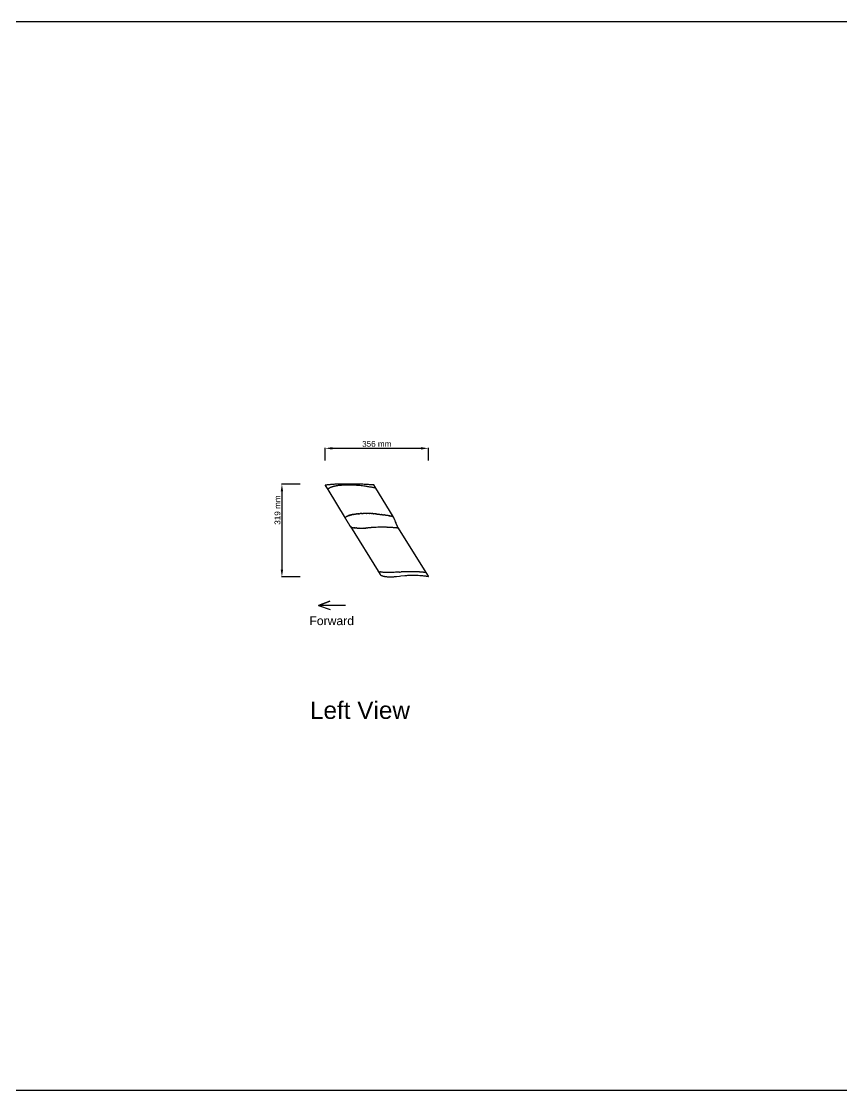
# Model space of a CAD drawing. Header units: millimetres. Extents: x 6152 to 28526, y 1087 to 12861.
# Drawn here: x 11805 to 14631, y 8855 to 12539 of the extents above; entities that cross this region are included whole.
import ezdxf

# ---------------------------------------------------------------- set-up
doc = ezdxf.new("R2010")
doc.units = ezdxf.units.MM
doc.header["$LTSCALE"] = 0.05
doc.layers.add('Cotation', color=8, linetype='Continuous', lineweight=9)
doc.layers.add('Text', color=8, linetype='Continuous')
doc.styles.get("Standard").update_dxf_attribs({"font": 'arial.ttf'})
doc.dimstyles.new('ISO-25', dxfattribs={"dimtxt": 2.5, "dimasz": 2.5, "dimexe": 1.25, "dimexo": 0.625, "dimtad": 1, "dimtxsty": 'Standard', "dimcen": 2.5, "dimadec": 0, "dimazin": 0, "dimtfac": 1, "dimtmove": 0, "dimatfit": 3, "dimfxl": 1, "dimarcsym": 0})

# ---------------------------------------------------------------- blocks, each defined once
blk = doc.blocks.new('*D9')
at = {"layer": 'Cotation', "color": 0, "lineweight": -2, "transparency": 16777216}
for p, q in [((12766, 10944.8), (12701.5, 10944.8)), ((12702.8, 10919.8), (12702.8, 10650.3)), ((12766, 10625.3), (12701.5, 10625.3))]:
    blk.add_line(p, q, dxfattribs=at)
at = {"layer": 'Cotation', "color": 0, "transparency": 16777216}
for points in [[(12698.6, 10919.8), (12706.9, 10919.8), (12702.8, 10944.8)], [(12698.6, 10650.3), (12706.9, 10650.3), (12702.8, 10625.3)]]:
    blk.add_solid(points, dxfattribs=at)
at = {"layer": 'Defpoints', "color": 0, "transparency": 16777216}
for p in [(12766.6, 10944.8), (12702.8, 10625.3), (12766.6, 10625.3)]:
    blk.add_point(p, dxfattribs=at)
at = {"layer": 'Cotation', "color": 0, "transparency": 16777216, "insert": (12687.5, 10855.2), "char_height": 20, "attachment_point": 5, "rotation": 90}
blk.add_mtext('319 mm', dxfattribs=at)
blk = doc.blocks.new('*D11')
at = {"layer": 'Cotation', "color": 0, "lineweight": -2, "transparency": 16777216}
for p, q in [((12851.8, 11025.9), (12851.8, 11069.3)), ((12876.8, 11068), (13182.5, 11068)), ((13207.5, 11025.9), (13207.5, 11069.3))]:
    blk.add_line(p, q, dxfattribs=at)
at = {"layer": 'Cotation', "color": 0, "transparency": 16777216}
for points in [[(12876.8, 11072.2), (12876.8, 11063.8), (12851.8, 11068)], [(13182.5, 11072.2), (13182.5, 11063.8), (13207.5, 11068)]]:
    blk.add_solid(points, dxfattribs=at)
at = {"layer": 'Defpoints', "color": 0, "transparency": 16777216}
for p in [(13207.5, 11068), (12851.8, 11025.3), (13207.5, 11025.3)]:
    blk.add_point(p, dxfattribs=at)
at = {"layer": 'Cotation', "color": 0, "transparency": 16777216, "insert": (13029.7, 11083.2), "char_height": 20, "attachment_point": 5}
blk.add_mtext('356 mm', dxfattribs=at)

msp = doc.modelspace()

# ---------------------------------------------------------------- linework, layer by layer
for p, q in [((12851.9, 10940.2), (12860.8, 10925.7)), ((13026.5, 10930.6), (13019.7, 10941.7)), ((12860.8, 10925.7), (12920.5, 10827.8)), ((13086.2, 10832.7), (13026.6, 10930.6)), ((12921.2, 10829.7), (12921.2, 10829.8)), ((12921.3, 10829.8), (12921.2, 10829.8)), ((12921.3, 10829.8), (12921.3, 10829.9)), ((12921.3, 10829.9), (12921.3, 10829.9)), ((12921.6, 10830.1), (12921.5, 10830)), ((12921.6, 10830.1), (12921.7, 10830.2)), ((12922, 10830.4), (12922.1, 10830.5)), ((12922.1, 10830.6), (12922.3, 10830.7)), ((12922.1, 10830.6), (12922.1, 10830.5)), ((12922.4, 10830.8), (12922.3, 10830.7)), ((12922.4, 10830.8), (12922.5, 10830.8)), ((12922.6, 10830.9), (12922.5, 10830.8)), ((12922.6, 10830.9), (12922.7, 10831)), ((12922.7, 10831), (12922.8, 10831.1)), ((12922.8, 10831.1), (12922.8, 10831.1)), ((12923.1, 10831.3), (12923.2, 10831.4)), ((12923.1, 10831.3), (12923.1, 10831.3)), ((12923.3, 10831.4), (12923.2, 10831.4)), ((12923.3, 10831.4), (12923.4, 10831.5)), ((12923.4, 10831.5), (12923.5, 10831.6)), ((12923.6, 10831.6), (12923.5, 10831.6)), ((12923.6, 10831.6), (12923.7, 10831.7)), ((12925.2, 10832.6), (12925.2, 10832.7)), ((12925.3, 10832.7), (12925.2, 10832.7)), ((12926.7, 10833.5), (12926.9, 10833.6)), ((12926.7, 10833.5), (12926.7, 10833.4)), ((12928.1, 10834.2), (12928.3, 10834.3)), ((12928.5, 10834.4), (12928.3, 10834.3)), ((12930.3, 10835.2), (12930.1, 10835.1)), ((12931.6, 10835.7), (12931.7, 10835.7)), ((12931.8, 10835.8), (12931.7, 10835.7)), ((12931.8, 10835.8), (12931.9, 10835.8)), ((12932, 10835.9), (12931.9, 10835.8)), ((12932, 10835.9), (12932.1, 10835.9)), ((12932.2, 10836), (12932.1, 10835.9)), ((12932.2, 10836), (12932.3, 10836)), ((12932.4, 10836.1), (12932.3, 10836)), ((12932.4, 10836.1), (12932.5, 10836.1)), ((12932.7, 10836.1), (12932.5, 10836.1)), ((12932.7, 10836.1), (12932.8, 10836.2)), ((12932.9, 10836.2), (12932.8, 10836.2)), ((12932.9, 10836.2), (12933, 10836.3)), ((12933.1, 10836.3), (12933, 10836.3)), ((12933.1, 10836.3), (12933.2, 10836.4)), ((12933.3, 10836.4), (12933.2, 10836.4)), ((12933.3, 10836.4), (12933.4, 10836.4)), ((12933.5, 10836.5), (12933.4, 10836.4)), ((12933.5, 10836.5), (12933.7, 10836.5)), ((12933.8, 10836.6), (12933.7, 10836.5)), ((12933.8, 10836.6), (12933.9, 10836.6)), ((12934, 10836.6), (12933.9, 10836.6)), ((12934, 10836.6), (12934.1, 10836.7)), ((12934.2, 10836.7), (12934.1, 10836.7)), ((12934.2, 10836.7), (12934.4, 10836.8)), ((12934.4, 10836.8), (12934.6, 10836.9)), ((12934.7, 10836.9), (12934.6, 10836.9)), ((12934.7, 10836.9), (12934.8, 10837)), ((12934.9, 10837), (12934.8, 10837)), ((12934.9, 10837), (12935.1, 10837)), ((12935.1, 10837), (12935.3, 10837.1)), ((12936.4, 10837.5), (12935.8, 10837.3)), ((12936.4, 10837.5), (12936.5, 10837.5)), ((12936.6, 10837.5), (12936.5, 10837.5)), ((12936.6, 10837.5), (12936.8, 10837.6)), ((12937.1, 10837.7), (12936.8, 10837.6)), ((12937.1, 10837.7), (12937.2, 10837.7)), ((12937.3, 10837.8), (12937.2, 10837.7)), ((12937.3, 10837.8), (12937.5, 10837.8)), ((12937.7, 10837.9), (12937.5, 10837.8)), ((12937.7, 10837.9), (12938, 10837.9)), ((12938.1, 10838), (12938, 10837.9)), ((12938.1, 10838), (12938.2, 10838)), ((12938.4, 10838.1), (12938.2, 10838)), ((12938.4, 10838.1), (12938.7, 10838.2)), ((12938.8, 10838.2), (12938.7, 10838.2)), ((12938.8, 10838.2), (12939, 10838.2)), ((12939.2, 10838.3), (12939, 10838.2)), ((12939.2, 10838.3), (12939.5, 10838.4)), ((12939.5, 10838.4), (12939.7, 10838.4)), ((12939.5, 10838.4), (12939.5, 10838.4)), ((12939.9, 10838.5), (12939.7, 10838.4)), ((12939.9, 10838.5), (12940.2, 10838.6)), ((12940.3, 10838.6), (12940.2, 10838.6)), ((12940.3, 10838.6), (12940.5, 10838.6)), ((12940.7, 10838.7), (12940.5, 10838.6)), ((12940.7, 10838.7), (12941, 10838.7)), ((12941, 10838.8), (12941.2, 10838.8)), ((12941, 10838.8), (12941, 10838.7)), ((12941.4, 10838.8), (12941.2, 10838.8)), ((12941.4, 10838.8), (12941.7, 10838.9)), ((12941.8, 10838.9), (12941.7, 10838.9)), ((12941.8, 10838.9), (12942, 10839)), ((12942.2, 10839), (12942, 10839)), ((12942.2, 10839), (12942.5, 10839.1)), ((12942.5, 10839.1), (12942.7, 10839.2)), ((12942.5, 10839.1), (12942.5, 10839.1)), ((12942.9, 10839.2), (12942.7, 10839.2)), ((12942.9, 10839.2), (12943.2, 10839.3)), ((12943.3, 10839.3), (12943.2, 10839.3)), ((12943.3, 10839.3), (12943.5, 10839.3)), ((12943.7, 10839.4), (12943.5, 10839.3)), ((12943.7, 10839.4), (12943.8, 10839.4)), ((12944.1, 10839.4), (12943.8, 10839.4)), ((12944.1, 10839.4), (12944.3, 10839.5)), ((12944.4, 10839.5), (12944.3, 10839.5)), ((12944.4, 10839.5), (12944.8, 10839.6)), ((12945.2, 10839.7), (12944.8, 10839.6)), ((12945.2, 10839.7), (12945.3, 10839.7)), ((12945.6, 10839.7), (12945.3, 10839.7)), ((12945.6, 10839.7), (12945.8, 10839.8)), ((12946, 10839.8), (12945.8, 10839.8)), ((12946, 10839.8), (12946.3, 10839.9)), ((12946.8, 10840), (12946.3, 10839.9)), ((12946.8, 10840), (12946.9, 10840)), ((12947.1, 10840), (12946.9, 10840)), ((12947.1, 10840), (12947.4, 10840.1)), ((12947.5, 10840.1), (12947.4, 10840.1)), ((12947.5, 10840.1), (12947.9, 10840.2)), ((12948.3, 10840.3), (12947.9, 10840.2)), ((12948.3, 10840.3), (12948.4, 10840.3)), ((12948.7, 10840.3), (12948.4, 10840.3)), ((12948.7, 10840.3), (12948.9, 10840.4)), ((12949.1, 10840.4), (12948.9, 10840.4)), ((12949.1, 10840.4), (12949.5, 10840.5)), ((12949.9, 10840.5), (12949.5, 10840.5)), ((12949.9, 10840.5), (12950, 10840.5)), ((12950.3, 10840.6), (12950, 10840.5)), ((12950.3, 10840.6), (12950.5, 10840.6)), ((12950.7, 10840.7), (12950.5, 10840.6)), ((12950.7, 10840.7), (12951, 10840.7)), ((12951.5, 10840.8), (12951, 10840.7)), ((12951.5, 10840.8), (12951.6, 10840.8)), ((12951.9, 10840.8), (12951.6, 10840.8)), ((12951.9, 10840.8), (12952.1, 10840.9)), ((12952.3, 10840.9), (12952.1, 10840.9)), ((12952.3, 10840.9), (12952.6, 10841)), ((12953, 10841), (12952.6, 10841)), ((12953, 10841), (12953.2, 10841)), ((12953.4, 10841.1), (12953.2, 10841)), ((12953.4, 10841.1), (12953.7, 10841.1)), ((12953.8, 10841.1), (12953.7, 10841.1)), ((12953.8, 10841.1), (12954.2, 10841.2)), ((12954.6, 10841.3), (12954.2, 10841.2)), ((12954.6, 10841.3), (12954.7, 10841.3)), ((12955, 10841.3), (12954.7, 10841.3)), ((12955, 10841.3), (12955.3, 10841.4)), ((12955.4, 10841.4), (12955.3, 10841.4)), ((12955.4, 10841.4), (12955.8, 10841.4)), ((12956.2, 10841.5), (12955.8, 10841.4)), ((12956.2, 10841.5), (12956.3, 10841.5)), ((12956.6, 10841.5), (12956.3, 10841.5)), ((12956.6, 10841.5), (12956.9, 10841.6)), ((12957, 10841.6), (12956.9, 10841.6)), ((12957, 10841.6), (12957.4, 10841.6)), ((12957.8, 10841.7), (12957.4, 10841.6)), ((12957.8, 10841.7), (12957.9, 10841.7)), ((12958.2, 10841.8), (12957.9, 10841.7)), ((12958.2, 10841.8), (12958.5, 10841.8)), ((12958.6, 10841.8), (12958.5, 10841.8)), ((12958.6, 10841.8), (12959, 10841.8)), ((12959.4, 10841.9), (12959, 10841.8)), ((12959.4, 10841.9), (12960.1, 10842)), ((12960.2, 10842), (12960.1, 10842)), ((12960.2, 10842), (12960.6, 10842)), ((12961.1, 10842.1), (12960.6, 10842)), ((12961.5, 10842.2), (12961.1, 10842.1)), ((12961.1, 10842.1), (12961.1, 10842.1)), ((12961.5, 10842.2), (12961.7, 10842.2)), ((12961.9, 10842.2), (12961.7, 10842.2)), ((12961.9, 10842.2), (12962.2, 10842.2)), ((12962.3, 10842.2), (12962.2, 10842.2)), ((12962.3, 10842.2), (12962.7, 10842.3)), ((12963.2, 10842.3), (12962.7, 10842.3)), ((12963.2, 10842.3), (12963.3, 10842.4)), ((12963.6, 10842.4), (12963.3, 10842.4)), ((12963.6, 10842.4), (12963.8, 10842.4)), ((12964, 10842.4), (12963.8, 10842.4)), ((12964, 10842.4), (12964.3, 10842.5)), ((12965.3, 10842.6), (12965.4, 10842.6)), ((12965.7, 10842.6), (12965.4, 10842.6)), ((12965.7, 10842.6), (12965.9, 10842.6)), ((12966.1, 10842.6), (12965.9, 10842.6)), ((12966.1, 10842.6), (12966.5, 10842.7)), ((12967.4, 10842.8), (12967.6, 10842.8)), ((12967.8, 10842.8), (12967.6, 10842.8)), ((12967.8, 10842.8), (12968.1, 10842.8)), ((12968.4, 10842.8), (12968.1, 10842.8)), ((12968.4, 10842.8), (12968.6, 10842.9)), ((12968.9, 10842.9), (12968.6, 10842.9)), ((12968.9, 10842.9), (12969.2, 10842.9)), ((12969.5, 10842.9), (12969.2, 10842.9)), ((12969.5, 10842.9), (12969.7, 10842.9)), ((12970, 10843), (12969.7, 10842.9)), ((12970, 10843), (12970.3, 10843)), ((12970.5, 10843), (12970.3, 10843)), ((12970.5, 10843), (12970.8, 10843)), ((12971.1, 10843), (12970.8, 10843)), ((12971.1, 10843), (12971.3, 10843.1)), ((12971.6, 10843.1), (12971.3, 10843.1)), ((12971.6, 10843.1), (12971.9, 10843.1)), ((12972.2, 10843.1), (12971.9, 10843.1)), ((12973.2, 10843.2), (12973, 10843.2)), ((12973.2, 10843.2), (12973.5, 10843.2)), ((12976.5, 10843.3), (12976.9, 10843.3)), ((12977.5, 10843.4), (12976.9, 10843.3)), ((12977.5, 10843.4), (12977.8, 10843.4)), ((12978.1, 10843.4), (12977.8, 10843.4)), ((12978.1, 10843.4), (12978.6, 10843.4)), ((12978.9, 10843.4), (12978.6, 10843.4)), ((12978.9, 10843.4), (12979.5, 10843.4)), ((12979.8, 10843.4), (12979.5, 10843.4)), ((12979.8, 10843.4), (12980.5, 10843.5)), ((12980.5, 10843.5), (12981.2, 10843.5)), ((12981.3, 10843.5), (12981.2, 10843.5)), ((12981.3, 10843.5), (12982, 10843.5)), ((12982.1, 10843.5), (12982.9, 10843.5)), ((12983.8, 10843.6), (12982.9, 10843.5)), ((12984.6, 10843.6), (12983.8, 10843.6)), ((12985.4, 10843.6), (12984.6, 10843.6)), ((12986.2, 10843.6), (12985.5, 10843.6)), ((12986.2, 10843.6), (12986.3, 10843.6)), ((12990.6, 10843.6), (12986.3, 10843.6)), ((12993.2, 10843.6), (12992.9, 10843.6)), ((12993.2, 10843.6), (12993.8, 10843.6)), ((12994, 10843.6), (12993.8, 10843.6)), ((13000.9, 10843.5), (13001.4, 10843.5)), ((13003.4, 10843.5), (13003.9, 10843.5)), ((13005.1, 10843.4), (13005.7, 10843.4)), ((13006, 10843.4), (13005.7, 10843.4)), ((13006, 10843.4), (13006.3, 10843.4)), ((13006.8, 10843.4), (13006.3, 10843.4)), ((13006.8, 10843.4), (13006.9, 10843.4)), ((13007.7, 10843.4), (13006.9, 10843.4)), ((13007.7, 10843.4), (13008.1, 10843.3)), ((13009, 10843.3), (13008.1, 10843.3)), ((13009, 10843.3), (13009.3, 10843.3)), ((13009.4, 10843.3), (13009.3, 10843.3)), ((13009.4, 10843.3), (13009.6, 10843.3)), ((13010.2, 10843.3), (13009.6, 10843.3)), ((13010.2, 10843.3), (13010.4, 10843.2)), ((13010.7, 10843.2), (13010.4, 10843.2)), ((13012, 10843.2), (13011.6, 10843.2)), ((13012, 10843.2), (13012.3, 10843.2)), ((13012.4, 10843.1), (13012.3, 10843.2)), ((13012.4, 10843.1), (13012.9, 10843.1)), ((13013.2, 10843.1), (13012.9, 10843.1)), ((13013.2, 10843.1), (13013.5, 10843.1)), ((13013.7, 10843.1), (13013.5, 10843.1)), ((13013.7, 10843.1), (13014.1, 10843)), ((13014.5, 10843), (13014.1, 10843)), ((13014.5, 10843), (13014.7, 10843)), ((13014.9, 10843), (13014.7, 10843)), ((13014.9, 10843), (13015.4, 10843)), ((13015.6, 10843), (13015.4, 10843)), ((13015.6, 10843), (13016, 10842.9)), ((13016.2, 10842.9), (13016, 10842.9)), ((13017.5, 10842.8), (13017.2, 10842.8)), ((13018.8, 10842.7), (13018.4, 10842.7)), ((13018.8, 10842.7), (13019.1, 10842.7)), ((13020.4, 10842.6), (13020.9, 10842.5)), ((13021.3, 10842.5), (13020.9, 10842.5)), ((13021.3, 10842.5), (13021.5, 10842.5)), ((13023, 10842.4), (13023.4, 10842.3)), ((13023.8, 10842.3), (13023.4, 10842.3)), ((13023.8, 10842.3), (13024, 10842.3)), ((13024.7, 10842.2), (13024, 10842.3)), ((13024.7, 10842.2), (13025.2, 10842.2)), ((13025.5, 10842.1), (13025.2, 10842.2)), ((13025.5, 10842.1), (13025.7, 10842.1)), ((13026.4, 10842), (13025.7, 10842.1)), ((13026.4, 10842), (13026.5, 10842)), ((13027.2, 10842), (13026.5, 10842)), ((13027.2, 10842), (13027.7, 10841.9)), ((13028.1, 10841.9), (13027.7, 10841.9)), ((13028.1, 10841.9), (13028.3, 10841.9)), ((13028.8, 10841.8), (13028.3, 10841.9)), ((13028.8, 10841.8), (13029.1, 10841.8)), ((13029.7, 10841.7), (13029.1, 10841.8)), ((13029.7, 10841.7), (13030.8, 10841.6)), ((13031.4, 10841.5), (13030.8, 10841.6)), ((13031.4, 10841.5), (13032, 10841.5)), ((13032.3, 10841.4), (13032, 10841.5)), ((13032.3, 10841.4), (13033.1, 10841.4)), ((13034, 10841.3), (13033.1, 10841.4)), ((13034, 10841.3), (13034.3, 10841.2)), ((13034.8, 10841.2), (13034.3, 10841.2)), ((13034.8, 10841.2), (13035.5, 10841.1)), ((13035.6, 10841.1), (13035.5, 10841.1)), ((13035.6, 10841.1), (13036.7, 10841)), ((13037.1, 10840.9), (13036.7, 10841)), ((13037.1, 10840.9), (13037.7, 10840.8)), ((13038.2, 10840.8), (13037.7, 10840.8)), ((13038.2, 10840.8), (13039.1, 10840.7)), ((13039.2, 10840.7), (13039.1, 10840.7)), ((13039.2, 10840.7), (13040.3, 10840.5)), ((13040.7, 10840.5), (13040.3, 10840.5)), ((13040.7, 10840.5), (13041.4, 10840.4)), ((13041.5, 10840.4), (13042.6, 10840.2)), ((13043, 10840.2), (13042.6, 10840.2)), ((13043, 10840.2), (13043.8, 10840.1)), ((13044, 10840.1), (13043.8, 10840.1)), ((13044, 10840.1), (13044.4, 10840)), ((13044.9, 10840), (13044.4, 10840)), ((13044.9, 10840), (13045, 10840)), ((13045.7, 10839.9), (13045, 10840)), ((13045.7, 10839.9), (13046.2, 10839.8)), ((13046.5, 10839.8), (13046.2, 10839.8)), ((13046.5, 10839.8), (13046.7, 10839.7)), ((13047.4, 10839.6), (13046.7, 10839.7)), ((13047.4, 10839.6), (13047.9, 10839.6)), ((13048.2, 10839.5), (13047.9, 10839.6)), ((13048.2, 10839.5), (13048.5, 10839.5)), ((13049, 10839.4), (13048.5, 10839.5)), ((13049.9, 10839.3), (13049.1, 10839.4)), ((13049.9, 10839.3), (13050.4, 10839.2)), ((13050.7, 10839.2), (13050.4, 10839.2)), ((13050.7, 10839.2), (13051.2, 10839.1)), ((13051.5, 10839.1), (13051.2, 10839.1)), ((13051.5, 10839.1), (13052, 10839)), ((13052.2, 10839), (13052, 10839)), ((13052.2, 10839), (13052.6, 10838.9)), ((13053, 10838.9), (13052.6, 10838.9)), ((13053, 10838.9), (13053.5, 10838.8)), ((13054, 10838.7), (13053.5, 10838.8)), ((13054, 10838.7), (13054.3, 10838.7)), ((13054.9, 10838.6), (13054.3, 10838.7)), ((13054.9, 10838.6), (13055, 10838.6)), ((13055.7, 10838.5), (13055, 10838.6)), ((13058.2, 10838.1), (13058.9, 10838)), ((13059.3, 10837.9), (13058.9, 10838)), ((13059.3, 10837.9), (13059.6, 10837.9)), ((13059.8, 10837.8), (13059.6, 10837.9)), ((13059.8, 10837.8), (13060.4, 10837.7)), ((13060.9, 10837.7), (13060.4, 10837.7)), ((13060.9, 10837.7), (13061.1, 10837.6)), ((13061.4, 10837.6), (13061.1, 10837.6)), ((13061.4, 10837.6), (13061.9, 10837.5)), ((13061.9, 10837.5), (13062.9, 10837.3)), ((13063, 10837.3), (13062.9, 10837.3)), ((13063, 10837.3), (13063.8, 10837.2)), ((13064.1, 10837.1), (13063.8, 10837.2)), ((13064.1, 10837.1), (13064.8, 10837)), ((13065.2, 10837), (13064.8, 10837)), ((13065.2, 10837), (13065.3, 10836.9)), ((13065.7, 10836.9), (13065.3, 10836.9)), ((13065.7, 10836.9), (13065.8, 10836.8)), ((13066.2, 10836.8), (13065.8, 10836.8)), ((13067.3, 10836.6), (13066.3, 10836.8)), ((13067.3, 10836.6), (13067.7, 10836.5)), ((13067.8, 10836.5), (13067.7, 10836.5)), ((13067.8, 10836.5), (13068.2, 10836.4)), ((13068.4, 10836.4), (13068.2, 10836.4)), ((13068.4, 10836.4), (13068.7, 10836.3)), ((13068.9, 10836.3), (13068.7, 10836.3)), ((13068.9, 10836.3), (13069.2, 10836.2)), ((13069.4, 10836.2), (13069.2, 10836.2)), ((13069.4, 10836.2), (13069.7, 10836.1)), ((13070, 10836.1), (13069.7, 10836.1)), ((13070, 10836.1), (13070.2, 10836.1)), ((13070.5, 10836), (13070.2, 10836.1)), ((13070.5, 10836), (13070.6, 10836)), ((13071, 10835.9), (13070.6, 10836)), ((13071, 10835.9), (13071.1, 10835.9)), ((13071.5, 10835.8), (13071.1, 10835.9)), ((13072.6, 10835.6), (13071.6, 10835.8)), ((13072.6, 10835.6), (13073.1, 10835.5)), ((13073.1, 10835.5), (13073.5, 10835.4)), ((13073.7, 10835.4), (13073.5, 10835.4)), ((13073.7, 10835.4), (13074, 10835.3)), ((13074.2, 10835.3), (13074, 10835.3)), ((13074.2, 10835.3), (13074.5, 10835.2)), ((13074.7, 10835.2), (13074.5, 10835.2)), ((13074.7, 10835.2), (13075, 10835.1)), ((13075.2, 10835.1), (13075, 10835.1)), ((13075.2, 10835.1), (13075.5, 10835)), ((13075.8, 10835), (13075.5, 10835)), ((13075.8, 10835), (13076, 10834.9)), ((13076.3, 10834.9), (13076, 10834.9)), ((13076.3, 10834.9), (13076.4, 10834.8)), ((13076.8, 10834.7), (13076.4, 10834.8)), ((13076.8, 10834.7), (13076.9, 10834.7)), ((13077.3, 10834.6), (13076.9, 10834.7)), ((13077.3, 10834.6), (13077.4, 10834.6)), ((13078.4, 10834.4), (13077.4, 10834.6)), ((13078.4, 10834.4), (13078.9, 10834.3)), ((13079.4, 10834.2), (13078.9, 10834.3)), ((13079.4, 10834.2), (13079.5, 10834.2)), ((13080, 10834.1), (13079.5, 10834.2)), ((13080, 10834.1), (13080.1, 10834.1)), ((13080.5, 10834), (13080.1, 10834.1)), ((13080.5, 10834), (13080.6, 10834)), ((13081, 10833.9), (13080.6, 10834)), ((13081, 10833.9), (13081.4, 10833.8)), ((13081.5, 10833.8), (13081.4, 10833.8)), ((13081.5, 10833.8), (13081.7, 10833.7)), ((13082.1, 10833.7), (13081.7, 10833.7)), ((13082.1, 10833.7), (13082.1, 10833.7)), ((13082.9, 10833.5), (13082.1, 10833.7)), ((13082.9, 10833.5), (13083.4, 10833.4)), ((13083.7, 10833.4), (13083.4, 10833.4)), ((13083.7, 10833.4), (13083.9, 10833.3)), ((13085.3, 10833), (13085.4, 10833)), ((13085.3, 10833), (13085.3, 10833)), ((13085.4, 10833), (13085.5, 10833)), ((13085.4, 10833), (13085.4, 10833)), ((13085.5, 10833), (13085.6, 10833)), ((13085.5, 10833), (13085.5, 10833)), ((13085.6, 10833), (13085.7, 10832.9)), ((13085.6, 10833), (13085.6, 10833)), ((13085.7, 10832.9), (13085.7, 10832.9)), ((13085.7, 10832.9), (13085.7, 10832.9)), ((13085.8, 10832.9), (13085.7, 10832.9)), ((13085.8, 10832.9), (13085.8, 10832.9)), ((13085.9, 10832.9), (13085.9, 10832.9)), ((13086, 10832.8), (13085.9, 10832.9)), ((13086, 10832.8), (13086, 10832.8)), ((13086, 10832.8), (13086, 10832.8)), ((13086.1, 10832.8), (13086.1, 10832.8)), ((13086.1, 10832.8), (13086.1, 10832.8)), ((13086.2, 10832.7), (13086.2, 10832.7)), ((13086.2, 10832.7), (13086.2, 10832.7)), ((13086.2, 10832.7), (13086.2, 10832.7)), ((13086.2, 10832.7), (13086.2, 10832.7)), ((13086.2, 10832.7), (13086.2, 10832.7)), ((13086.2, 10832.7), (13086.2, 10832.7)), ((12920.4, 10828.8), (12920.4, 10828.8)), ((12920.4, 10828.8), (12920.4, 10828.7)), ((12920.5, 10828.8), (12920.4, 10828.8)), ((12920.4, 10828.7), (12920.4, 10828.7)), ((12920.4, 10828.7), (12920.4, 10828.7)), ((12920.4, 10828.6), (12920.4, 10828.6)), ((12920.4, 10828.5), (12920.4, 10828.4)), ((12920.4, 10828.4), (12920.4, 10828.4)), ((12920.4, 10828.4), (12920.4, 10828.4)), ((12920.4, 10828.4), (12920.4, 10828.3)), ((12920.4, 10828.4), (12920.4, 10828.4)), ((12920.4, 10828.3), (12920.4, 10828.2)), ((12920.4, 10828.1), (12920.4, 10828.1)), ((12920.4, 10828), (12920.4, 10828)), ((12920.4, 10828), (12920.4, 10828)), ((12920.6, 10829), (12920.5, 10828.8)), ((12920.5, 10828.8), (12920.5, 10828.8)), ((12920.6, 10829.1), (12920.6, 10829.1)), ((12920.6, 10829.1), (12920.6, 10829)), ((12920.6, 10829.1), (12920.6, 10829.1)), ((12920.6, 10829), (12920.6, 10829)), ((12920.8, 10829.3), (12920.7, 10829.2)), ((12920.8, 10829.3), (12920.8, 10829.4)), ((12920.9, 10829.4), (12920.8, 10829.4)), ((12920.8, 10829.3), (12920.8, 10829.3)), ((12920.8, 10829.3), (12920.8, 10829.3)), ((12920.9, 10829.5), (12921, 10829.5)), ((12920.9, 10829.5), (12920.9, 10829.4)), ((12920.9, 10829.4), (12920.9, 10829.4)), ((12921, 10829.5), (12921, 10829.6)), ((12921, 10829.5), (12921, 10829.5)), ((12938.6, 10798.2), (13033.9, 10645.2)), ((12940.4, 10796.8), (12940, 10797)), ((12940.5, 10796.8), (12940.4, 10796.8)), ((12940.5, 10796.8), (12940.5, 10796.8)), ((12942.1, 10796.2), (12942.1, 10796.2)), ((12942.3, 10796.2), (12942.1, 10796.2)), ((12944.1, 10795.8), (12943.7, 10795.8)), ((12953.2, 10794.2), (12951.5, 10794.4)), ((12954.9, 10794), (12954.4, 10794)), ((12955, 10794), (12954.9, 10794)), ((12957.6, 10793.7), (12957, 10793.8)), ((12957.6, 10793.7), (12957.6, 10793.7)), ((12958.7, 10793.6), (12958.6, 10793.6)), ((12959.2, 10793.6), (12958.7, 10793.6)), ((12959.5, 10793.6), (12959.2, 10793.6)), ((12959.7, 10793.5), (12959.5, 10793.6)), ((12960.2, 10793.5), (12959.7, 10793.5)), ((12960.3, 10793.5), (12960.2, 10793.5)), ((12960.8, 10793.5), (12960.3, 10793.5)), ((12960.9, 10793.5), (12960.8, 10793.5)), ((12961, 10793.5), (12960.9, 10793.5)), ((12961.3, 10793.4), (12961, 10793.5)), ((12961.6, 10793.4), (12961.3, 10793.4)), ((12961.9, 10793.4), (12961.6, 10793.4)), ((12968.4, 10793.1), (12967.9, 10793.1)), ((12968.9, 10793.1), (12968.4, 10793.1)), ((12969, 10793.1), (12968.9, 10793.1)), ((12985.7, 10793.2), (12985, 10793.2)), ((12986.5, 10793.2), (12985.7, 10793.2)), ((12988.7, 10793.4), (12988.5, 10793.4)), ((12992.5, 10793.6), (12992.1, 10793.6)), ((12993.3, 10793.6), (12992.5, 10793.6)), ((12993.5, 10793.7), (12993.3, 10793.6)), ((13007.3, 10794.5), (13003.6, 10794.3)), ((13010.2, 10794.7), (13010.1, 10794.7)), ((13010.3, 10794.7), (13010.2, 10794.7)), ((13013.9, 10794.9), (13010.3, 10794.7)), ((13015, 10795), (13013.9, 10794.9)), ((13019.9, 10795.2), (13015, 10795)), ((13023.3, 10795.4), (13023.1, 10795.4)), ((13027.3, 10795.6), (13027.2, 10795.6)), ((13028.1, 10795.7), (13027.3, 10795.6)), ((13038.6, 10796), (13038.6, 10796)), ((13039.4, 10796), (13038.6, 10796)), ((13040.2, 10796.1), (13039.5, 10796)), ((13042.7, 10796.1), (13042.1, 10796.1)), ((13055.7, 10796.1), (13055, 10796.1)), ((13059.2, 10796), (13059, 10796)), ((13059.8, 10796), (13059.2, 10796)), ((13066.4, 10795.8), (13065.9, 10795.8)), ((13066.6, 10795.8), (13066.4, 10795.8)), ((13067.1, 10795.8), (13066.6, 10795.8)), ((13067.2, 10795.7), (13067.1, 10795.8)), ((13077, 10795.3), (13076.7, 10795.3)), ((13077.6, 10795.2), (13077, 10795.3)), ((13078, 10795.2), (13077.6, 10795.2)), ((13078.6, 10795.2), (13078, 10795.2)), ((13079.1, 10795.1), (13078.6, 10795.2)), ((13079.7, 10795.1), (13079.1, 10795.1)), ((13080.1, 10795.1), (13079.7, 10795.1)), ((13080.7, 10795.1), (13080.1, 10795.1)), ((13081.2, 10795), (13080.7, 10795.1)), ((13081.7, 10795), (13081.2, 10795)), ((13082.2, 10795), (13081.7, 10795)), ((13088, 10794.6), (13087.5, 10794.6)), ((13095.4, 10812.5), (13095.3, 10812.6)), ((13100.7, 10793.3), (13099.7, 10793.4)), ((13101, 10793.3), (13100.7, 10793.3)), ((13101.6, 10793.2), (13101, 10793.3)), ((13102.1, 10793.1), (13101.6, 10793.2)), ((13103.1, 10793), (13102.1, 10793.1)), ((13103.7, 10793), (13103.7, 10793)), ((13104.2, 10793), (13104, 10793)), ((13104.3, 10793.1), (13104.2, 10793.1)), ((13104.2, 10793.1), (13104.2, 10793)), ((13104.2, 10793), (13104.2, 10793)), ((13104.2, 10793), (13104.2, 10793)), ((13104.2, 10793), (13104.2, 10793)), ((13104.2, 10793), (13104.2, 10793)), ((13104.2, 10793), (13104.2, 10793)), ((13199.6, 10640.2), (13104.3, 10793.3)), ((13104.3, 10793.2), (13104.3, 10793.2)), ((13104.3, 10793.2), (13104.3, 10793.2)), ((13104.3, 10793.1), (13104.3, 10793.1)), ((13104.3, 10793.1), (13104.3, 10793.1)), ((13104.3, 10793.1), (13104.3, 10793.1)), ((13034.1, 10644.8), (13034.1, 10644.9)), ((13037, 10643.3), (13036.9, 10643.3)), ((13036.9, 10643.3), (13036.9, 10643.3)), ((13037.1, 10643.2), (13037, 10643.3)), ((13037, 10643.3), (13037, 10643.3)), ((13037.2, 10643.2), (13037.1, 10643.2)), ((13037.2, 10643.2), (13037.2, 10643.2)), ((13040.9, 10642.4), (13040.8, 10642.4)), ((13041, 10642.3), (13040.9, 10642.4)), ((13196.9, 10640.1), (13196.7, 10640.2)), ((13198.4, 10639.9), (13196.9, 10640.1)), ((13198.4, 10639.9), (13198.4, 10639.9)), ((13199, 10639.9), (13198.9, 10639.9)), ((13207.6, 10627.4), (13199.6, 10640.2))]:
    msp.add_line(p, q)
msp.add_lwpolyline([(6152.2, 12538.8), (22302.8, 12538.8), (22302.8, 8855.3), (6152.2, 8855.3)], close=True)
for points in [[(13019.7, 10941.7), (13019.7, 10941.7), (13019.7, 10941.7), (13019.7, 10941.7), (13019.7, 10941.7), (13019.7, 10941.7), (13019.7, 10941.7), (13019.7, 10941.7), (13019.7, 10941.7), (13019.7, 10941.7), (13019.7, 10941.7), (13019.7, 10941.7), (13019.7, 10941.7), (13019.7, 10941.7), (13019.7, 10941.7), (13019.7, 10941.8), (13019.7, 10941.8), (13019.7, 10941.8), (13019.7, 10941.8), (13019.7, 10941.8), (13019.7, 10941.8), (13019.7, 10941.8), (13019.7, 10941.8), (13019.7, 10941.8), (13019.7, 10941.8), (13019.7, 10941.8), (13019.7, 10941.8), (13019.7, 10941.8), (13019.7, 10941.8), (13019.7, 10941.8), (13019.7, 10941.8), (13019.7, 10941.8), (13019.7, 10941.8), (13019.7, 10941.8), (13019.7, 10941.8), (13019.6, 10941.8), (13019.6, 10941.8), (13019.6, 10941.8), (13019.5, 10941.8), (13019.4, 10941.8), (13019.2, 10941.8), (13008.2, 10942.6), (13004.6, 10942.8), (13001, 10943), (12997.4, 10943.2), (12991.7, 10943.5), (12986, 10943.8), (12981.5, 10944), (12977.1, 10944.1), (12972.6, 10944.3), (12968, 10944.5), (12963.3, 10944.6), (12958.5, 10944.7), (12953.8, 10944.9), (12949, 10944.9), (12944.4, 10945, 0.002635), (12927.5, 10945.1), (12921, 10945), (12914.5, 10945), (12910.1, 10944.9), (12905.6, 10944.8), (12902.1, 10944.7), (12898.5, 10944.6), (12895.1, 10944.5), (12891.7, 10944.3), (12888.4, 10944.2), (12885, 10944), (12881.6, 10943.8), (12878.3, 10943.6), (12875, 10943.4), (12871.8, 10943.2), (12869.7, 10943), (12867.6, 10942.8), (12865.6, 10942.6), (12863.6, 10942.3), (12861.8, 10942.1), (12860.1, 10941.9), (12858.4, 10941.7), (12856.8, 10941.4), (12855.3, 10941.2), (12853.8, 10940.9), (12853.1, 10940.7), (12852.7, 10940.7), (12852.6, 10940.6), (12852.4, 10940.6), (12852.3, 10940.5), (12852.3, 10940.5), (12852.2, 10940.5), (12852.2, 10940.5), (12852.2, 10940.5), (12852.1, 10940.5), (12852.1, 10940.4), (12852.1, 10940.4), (12852.1, 10940.4), (12852.1, 10940.4), (12852, 10940.4), (12852, 10940.4), (12852, 10940.4), (12852, 10940.4), (12852, 10940.4), (12852, 10940.4), (12852, 10940.4), (12852, 10940.4), (12852, 10940.4), (12852, 10940.4), (12852, 10940.4), (12852, 10940.4), (12852, 10940.3), (12852, 10940.3), (12852, 10940.3), (12852, 10940.3), (12851.9, 10940.3), (12851.9, 10940.3), (12851.9, 10940.3), (12851.9, 10940.3), (12851.9, 10940.3), (12851.9, 10940.3), (12851.9, 10940.3), (12851.9, 10940.3), (12851.9, 10940.3), (12851.9, 10940.3), (12851.9, 10940.3), (12851.9, 10940.3), (12851.9, 10940.3), (12851.9, 10940.3), (12851.9, 10940.3), (12851.9, 10940.3), (12851.9, 10940.3), (12851.9, 10940.3), (12851.9, 10940.3), (12851.9, 10940.2)], [(13033.9, 10645.1), (13041.5, 10632.9, 0.015005), (13041.7, 10632.7, 0.01299), (13041.9, 10632.4, 0.114234), (13044.6, 10630.3, 0.006263), (13044.8, 10630.2, 0.005512), (13045.1, 10630.1, 0.004776), (13045.4, 10630, 0.004054), (13045.6, 10629.9, 0.003348), (13045.9, 10629.8), (13046.9, 10629.5), (13048.2, 10629.1), (13049.8, 10628.6), (13052.1, 10628), (13054, 10627.5), (13055.5, 10627.2), (13056.8, 10626.9), (13058.2, 10626.7), (13059.7, 10626.5), (13061.5, 10626.3), (13063.6, 10626), (13065.9, 10625.8), (13068.3, 10625.6), (13070.8, 10625.5), (13073.4, 10625.4), (13075.7, 10625.3), (13077.8, 10625.2), (13079.5, 10625.2), (13081.3, 10625.3), (13083.3, 10625.3), (13085.6, 10625.5), (13087.9, 10625.6), (13090.6, 10625.9), (13093.8, 10626.2), (13097.8, 10626.6), (13107.6, 10627.8), (13112.1, 10628.2), (13126.5, 10629.7), (13130.2, 10630), (13133.4, 10630.3), (13136.7, 10630.5), (13139.9, 10630.7), (13143.2, 10630.9), (13146.5, 10631), (13149.8, 10631.1), (13153.1, 10631.1), (13156.4, 10631.1), (13159.5, 10631.1), (13162.5, 10631), (13165.6, 10630.9), (13168.9, 10630.8), (13172.8, 10630.6), (13178.2, 10630.2), (13182.9, 10629.9), (13186.7, 10629.6), (13190.1, 10629.3), (13193.2, 10629), (13195.8, 10628.7), (13198.1, 10628.4), (13200.2, 10628.1), (13202.3, 10627.7), (13206.5, 10627), (13207, 10626.9), (13207.1, 10626.9), (13207.1, 10626.9), (13207.2, 10626.9), (13207.3, 10626.9), (13207.3, 10626.9), (13207.3, 10626.9), (13207.3, 10626.9), (13207.3, 10626.9), (13207.4, 10626.9), (13207.4, 10626.9), (13207.4, 10626.9), (13207.4, 10626.9), (13207.4, 10626.9), (13207.4, 10626.9), (13207.4, 10626.9), (13207.4, 10626.9), (13207.4, 10626.9), (13207.4, 10626.9), (13207.4, 10626.9), (13207.5, 10626.9), (13207.5, 10626.9), (13207.5, 10626.9), (13207.5, 10626.9), (13207.5, 10627), (13207.5, 10627), (13207.5, 10627), (13207.5, 10627), (13207.5, 10627), (13207.5, 10627), (13207.5, 10627), (13207.5, 10627), (13207.5, 10627), (13207.5, 10627), (13207.5, 10627), (13207.5, 10627), (13207.5, 10627), (13207.6, 10627), (13207.6, 10627), (13207.6, 10627), (13207.6, 10627), (13207.6, 10627), (13207.6, 10627), (13207.6, 10627.1), (13207.6, 10627.1), (13207.6, 10627.1), (13207.6, 10627.1), (13207.6, 10627.1), (13207.6, 10627.1), (13207.6, 10627.1), (13207.6, 10627.1), (13207.6, 10627.1), (13207.6, 10627.1), (13207.6, 10627.1), (13207.6, 10627.1), (13207.6, 10627.1), (13207.6, 10627.1), (13207.6, 10627.1), (13207.6, 10627.2), (13207.6, 10627.2), (13207.6, 10627.2), (13207.6, 10627.2), (13207.6, 10627.2), (13207.6, 10627.2), (13207.6, 10627.2), (13207.6, 10627.2), (13207.6, 10627.2), (13207.6, 10627.2), (13207.6, 10627.2), (13207.6, 10627.2), (13207.6, 10627.3), (13207.6, 10627.3), (13207.6, 10627.3), (13207.6, 10627.3), (13207.6, 10627.3), (13207.6, 10627.3), (13207.6, 10627.3), (13207.6, 10627.3), (13207.6, 10627.3), (13207.6, 10627.3), (13207.6, 10627.3), (13207.6, 10627.3), (13207.6, 10627.4), (13207.6, 10627.4), (13207.6, 10627.4), (13207.6, 10627.4), (13207.6, 10627.4), (13207.6, 10627.4), (13207.6, 10627.4), (13207.6, 10627.4), (13207.6, 10627.4), (13207.6, 10627.4)]]:
    msp.add_lwpolyline(points, format="xyb")
for points in [[(13026.6, 10930.6), (13026.5, 10930.6), (13026.5, 10930.6), (13026.5, 10930.6), (13026.5, 10930.6), (13026.5, 10930.6), (13026.5, 10930.6), (13026.5, 10930.6), (13026.5, 10930.6), (13026.5, 10930.6), (13026.5, 10930.6), (13026.5, 10930.6), (13026.5, 10930.6), (13026.5, 10930.6), (13026.5, 10930.6), (13026.5, 10930.6), (13026.5, 10930.6), (13026.5, 10930.6), (13026.5, 10930.6), (13026.5, 10930.6), (13026.5, 10930.7), (13026.4, 10930.7), (13026.4, 10930.7), (13026.4, 10930.7), (13026.4, 10930.7), (13026.4, 10930.7), (13026.3, 10930.7), (13026.3, 10930.7), (13026.2, 10930.8), (13026.1, 10930.8), (13026, 10930.8), (13025.9, 10930.9), (13025.7, 10930.9), (13023.7, 10931.3), (13022, 10931.6), (13019.8, 10932.1), (13015.8, 10932.9), (13013.8, 10933.3), (13011.9, 10933.7), (13010, 10934), (13008, 10934.4), (13006.1, 10934.7), (13002.2, 10935.4), (12999.1, 10935.9), (12996.1, 10936.4), (12993, 10936.8), (12990, 10937.2), (12987.6, 10937.5), (12985.3, 10937.8), (12980.5, 10938.4), (12975.8, 10939), (12971.1, 10939.5), (12968.6, 10939.8), (12966.1, 10940), (12963.7, 10940.2), (12961.2, 10940.4), (12958.7, 10940.6), (12956.3, 10940.8), (12953.8, 10941), (12951.3, 10941.1), (12949, 10941.2), (12946.6, 10941.3), (12944.2, 10941.4), (12941.7, 10941.4), (12939.2, 10941.5), (12936.8, 10941.5), (12933.2, 10941.5), (12929.7, 10941.5), (12926.5, 10941.5), (12923.2, 10941.4), (12920, 10941.3), (12916.8, 10941.2), (12914.6, 10941.1), (12912.5, 10941), (12910.3, 10940.9), (12908.1, 10940.7), (12906.4, 10940.5), (12904.7, 10940.4), (12903, 10940.2), (12901.3, 10940), (12898.1, 10939.6), (12896.5, 10939.4), (12894.9, 10939.2), (12893.3, 10938.9), (12891.8, 10938.7), (12890.2, 10938.4), (12888.6, 10938.1), (12887.1, 10937.9), (12885.5, 10937.6), (12884, 10937.3), (12882.5, 10936.9), (12881, 10936.6), (12879.5, 10936.2), (12878, 10935.8), (12876.6, 10935.3), (12875.6, 10935), (12874.7, 10934.7), (12873.8, 10934.4), (12873, 10934), (12872.1, 10933.7), (12871.2, 10933.3), (12870.4, 10933), (12869.5, 10932.6), (12868.1, 10931.9), (12867.4, 10931.6), (12866.7, 10931.2), (12866, 10930.8), (12865.3, 10930.4), (12864.7, 10930), (12864, 10929.6), (12863.4, 10929.2), (12862.9, 10928.8), (12862.3, 10928.4), (12861.8, 10927.9), (12861.5, 10927.6), (12861.4, 10927.5), (12861.3, 10927.4), (12861.2, 10927.4), (12861.2, 10927.3), (12861.1, 10927.2), (12861, 10927.2), (12861, 10927.1), (12860.9, 10927), (12860.9, 10927), (12860.9, 10927), (12860.9, 10926.9), (12860.9, 10926.9), (12860.8, 10926.9), (12860.8, 10926.8), (12860.8, 10926.8), (12860.8, 10926.8), (12860.8, 10926.7), (12860.8, 10926.7), (12860.7, 10926.7), (12860.7, 10926.7), (12860.7, 10926.6), (12860.7, 10926.6), (12860.7, 10926.6), (12860.7, 10926.5), (12860.7, 10926.5), (12860.7, 10926.5), (12860.7, 10926.5), (12860.7, 10926.4), (12860.7, 10926.4), (12860.7, 10926.4), (12860.7, 10926.3), (12860.7, 10926.3), (12860.6, 10926.3), (12860.6, 10926.2), (12860.6, 10926.2), (12860.6, 10926.2), (12860.6, 10926.2), (12860.7, 10926.1), (12860.7, 10926.1), (12860.7, 10926.1), (12860.7, 10926), (12860.7, 10926), (12860.7, 10926), (12860.7, 10926), (12860.7, 10925.9), (12860.7, 10925.9), (12860.7, 10925.9), (12860.7, 10925.9), (12860.7, 10925.8), (12860.7, 10925.8), (12860.8, 10925.8), (12860.8, 10925.8), (12860.8, 10925.7), (12860.8, 10925.7)], [(13096, 10811), (13094.4, 10815.1), (13093.1, 10818.3), (13092.5, 10819.9), (13091.9, 10821.4), (13091.3, 10822.8), (13090.7, 10824.2), (13090.1, 10825.5), (13089.4, 10826.8), (13088.7, 10828.3), (13087.9, 10829.8), (13087.5, 10830.5), (13087.1, 10831.3), (13086.7, 10832), (13086.3, 10832.7)]]:
    msp.add_lwpolyline(points)
for centre, radius, start, end in [((12925.7, 10825), 6.52, 133.2136, 135.0387), ((12930.9, 10819.3), 14.3, 131.3139, 132.1866), ((12935.7, 10813.9), 21.4, 129.5641, 130.681), ((12935.7, 10813.8), 21.5, 127.1972, 127.2898), ((12935.8, 10813.8), 21.6, 125.9137, 126.7218), ((12935.9, 10813.6), 21.9, 124.8019, 124.8772), ((12938.1, 10810.2), 25.9, 119.9716, 123.7332), ((12939.7, 10807.7), 28.9, 120.9251, 123.0986), ((12942.8, 10802.2), 35.1, 117.2603, 119.7023), ((12950.1, 10788.1), 51.1, 115.4109, 117.0124), ((12959, 10769.2), 71.9, 113.7202, 115.0938), ((12958.5, 10770.5), 70.6, 112.452, 113.5783), ((12961, 10764.8), 76.7, 113.5534, 113.5581), ((12954.6, 10780.5), 59.8, 109.6715, 109.6922), ((12954.1, 10781.8), 58.4, 108.9741, 109.0085), ((12953.6, 10783.4), 56.8, 108.2543, 108.7353), ((12954, 10782.2), 58, 108.7372, 108.7624), ((12984.7, 10648.9), 194.7, 95.7116, 95.9942), ((12981.4, 10682.2), 161.2, 94.9877, 95.3217), ((12983.8, 10647.6), 195.9, 93.1807, 93.419), ((12987.9, 10571.6), 272, 92.41, 93.036), ((12990.7, 10506.5), 337.2, 91.727, 91.7297), ((12990.8, 10501.3), 342.3, 91.4545, 91.4692), ((12990.9, 10496.8), 346.8, 91.1774, 91.1866), ((12991, 10494.4), 349.3, 91.0458, 91.0542), ((12991, 10491.8), 351.9, 90.9062, 90.9221), ((12991.3, 10425.2), 418.5, 89.7746, 90.0972), ((12990.8, 10314.8), 528.8, 89.3707, 89.6487), ((12990.9, 10313.6), 530, 88.9219, 89.3841), ((12992.4, 10393.1), 450.5, 88.5933, 88.849), ((12993.2, 10428.2), 415.4, 88.3627, 88.5323), ((13000.1, 10615.1), 228.4, 87.0966, 87.3368), ((12996.7, 10560.3), 283.3, 85.8529, 86.0564), ((12995.6, 10544.6), 299.1, 85.6138, 85.7995), ((12993.5, 10517.4), 326.3, 85.255, 85.4986), ((12989.4, 10470), 373.8, 84.8517, 85.0752), ((12968.3, 10238.8), 606.1, 83.0597, 83.0671), ((12978.1, 10315.4), 528.8, 82.2834, 82.2901), ((12986.8, 10376.9), 466.7, 81.4972, 81.5102), ((12988.7, 10389.6), 453.8, 81.1968, 81.5011), ((12994.8, 10428.1), 414.8, 80.6869, 80.6955), ((12999.8, 10457.5), 385.1, 80.057, 80.0647), ((13005.9, 10491.1), 350.9, 79.2105, 79.2224), ((13007.7, 10500.2), 341.6, 78.9548, 78.9663), ((13068.3, 10753.4), 81.4, 78.3821, 79.0042), ((13074.7, 10784.5), 49.7, 77.7412, 78.3717), ((13084.7, 10829.4), 3.69, 71.1186, 72.9615), ((13085.6, 10831.7), 1.21, 64.6052, 68.3856), ((13085.9, 10832.3), 0.494, 55.6782, 61.1969), ((13086.1, 10832.6), 0.167, 32.0087, 43.7288), ((12921.6, 10828.3), 1.3, 161.8065, 165.1845), ((12921.5, 10828.3), 1.12, 167.5743, 172.2863), ((12921.3, 10828.3), 0.982, 179.7908, 184.1635), ((12921.3, 10828.3), 0.946, 187.1426, 192.6956), ((12921.3, 10828.3), 0.918, 194.8301, 200.1342), ((12922.8, 10827.7), 2.57, 142.0456, 145.0618), ((12940.5, 10799.4), 2.25, 212.2025, 220.4355), ((12941.1, 10800), 3.15, 220.2926, 225.5974), ((12941.8, 10800.7), 4.04, 225.6077, 232.7785), ((12942.5, 10801.6), 5.19, 232.9007, 242.0877), ((12942.1, 10801), 4.5, 232.6494, 232.7002), ((12944, 10804.9), 8.88, 246.6677, 251.8742), ((12946, 10811.1), 15.4, 251.8312, 255.203), ((12949.8, 10825.3), 30.1, 255.4092, 256.2059), ((12953.2, 10839.2), 44.4, 256.208, 257.5468), ((12963.9, 10888.2), 94.6, 257.8796, 258.3511), ((12977.8, 10954.6), 162.3, 258.2909, 258.5663), ((12982.3, 10981.1), 189.3, 258.8127, 259.4116), ((12970.8, 10918), 125.1, 259.2946, 260.3983), ((12964, 10877.9), 84.5, 260.4126, 261.5199), ((12963.2, 10873.5), 79.9, 262.8216, 263.7167), ((12967.7, 10916.2), 122.9, 264.1024, 265.0465), ((12972.9, 10976.1), 183, 265.2157, 265.5322), ((12974, 10989.6), 196.5, 265.6873, 265.6951), ((12976.9, 11033.9), 241, 266.4216, 266.9072), ((12978.4, 11062), 269.1, 266.9022, 267.154), ((12979.2, 11076.2), 283.3, 267.1465, 267.7111), ((12978.1, 11049), 256.1, 267.7168, 267.7263), ((12977.6, 11037.1), 244.2, 267.8414, 267.8479), ((12975.7, 10977), 184.1, 267.9177, 269.8769), ((12975.4, 10957.5), 164.5, 269.9583, 270.9233), ((12974.1, 11022.7), 229.8, 270.9916, 272.7169), ((12970.2, 11114.5), 321.6, 272.6351, 272.6414), ((12969, 11141.2), 348.4, 272.7516, 272.7536), ((12965.5, 11211), 418.3, 272.8801, 273.1512), ((12963.1, 11255.1), 462.4, 273.147, 273.1499), ((12957, 11361.9), 569.5, 273.1901, 273.5354), ((12933, 11752.4), 960.7, 273.6088, 273.7281), ((12761, 14395.8), 3609.7, 273.7244, 273.7761), ((13108.6, 9134.8), 1662.8, 93.6193, 93.7876), ((13084.7, 9458.2), 1338.5, 93.1948, 93.3127), ((13091.9, 9515.7), 1281.6, 93.0756, 93.2213), ((13057.4, 10159.8), 636.6, 92.7186, 93.0642), ((13049.3, 10327.7), 468.4, 91.3072, 92.5925), ((13049.5, 10319.5), 476.6, 91.2045, 91.2109), ((13049.5, 10317.8), 478.3, 91.0993, 91.1129), ((13049.5, 10318.2), 478, 90.8889, 91.0991), ((13049.2, 10339.9), 456.3, 90.015, 90.8179), ((13049.5, 10320.9), 475.2, 90.8128, 90.8188), ((13049.2, 10358.3), 437.8, 89.9969, 90.0093), ((13049.2, 10362.7), 433.5, 89.7903, 89.9972), ((13049.2, 10367.1), 429.1, 89.7807, 89.79), ((13049.2, 10373.7), 422.4, 89.4489, 89.7816), ((13049.3, 10384.5), 411.6, 89.2208, 89.4423), ((13049.3, 10379.9), 416.2, 89.4421, 89.448), ((13049.4, 10387.9), 408.2, 89.219, 89.2207), ((13049.4, 10391.8), 404.4, 89.1054, 89.1098), ((13049.6, 10398.5), 397.7, 88.6356, 89.1068), ((13049.8, 10410.8), 385.3, 88.5078, 88.5118), ((13049.7, 10406.6), 389.5, 87.8221, 88.5018), ((13047, 10335.1), 461.1, 87.6542, 87.8266), ((13039.9, 10168.3), 628.1, 87.3092, 87.5048), ((13027.9, 9915.2), 881.4, 87.1098, 87.3051), ((13006.5, 9489.5), 1307.7, 86.9225, 87.1152), ((13053.3, 10324.4), 471.4, 85.8418, 86.4795), ((13060.4, 10422.8), 372.8, 85.4509, 85.7508), ((13073.3, 10578), 217.1, 83.2628, 85.5958), ((13075.3, 10599.6), 195.4, 82.8338, 83.1174), ((13105.3, 10812.1), 19.2, 263.4552, 265.1727), ((13103.9, 10795.6), 2.64, 265.1876, 268.1547), ((13103.9, 10794.2), 1.28, 268.0458, 274.4794), ((13104, 10793.3), 0.304, 297.9925, 305.5028), ((13104.2, 10793.2), 0.158, 3.4019, 32.8328), ((13104.1, 10793.2), 0.197, 337.3291, 355.8422), ((13104.1, 10793.2), 0.243, 322.8322, 336.798), ((13035.7, 10646.3), 2.2, 212.1031, 219.2488), ((13036.1, 10646.7), 2.72, 219.0867, 221.1888), ((13037.6, 10648.2), 4.83, 223.798, 246.2131), ((13039.5, 10652.2), 9.32, 245.6261, 253.5594), ((13046.8, 10678.5), 36.5, 254.8365, 257.6691), ((13061.8, 10747), 106.7, 257.6435, 258.6219), ((13161.7, 9635.2), 1008, 93.0591, 93.827), ((12937.6, 13738.4), 3101.4, 273.1485, 273.2474), ((13317.3, 11579), 946.6, 262.6949, 262.6959), ((13200.7, 10659.8), 20, 263.5385, 264.2697), ((13200.5, 10658), 18.2, 264.2659, 265.0711), ((13199.2, 10642.3), 2.42, 264.8467, 269.4128), ((13199.2, 10640.5), 0.687, 267.103, 288.0643), ((13199.2, 10640.6), 0.7, 274.4455, 282.7643), ((13199.4, 10640.2), 0.292, 288.2653, 329.5741), ((13199.5, 10640.1), 0.162, 324.8509, 33.8823), ((13199.4, 10640.1), 0.187, 330.6534, 11.2233)]:
    msp.add_arc(centre, radius, start, end)
for points, weights, knots in [([(12920.5, 10827.8), (12921, 10827), (12922, 10825.3), (12925, 10820.4), (12928.3, 10815), (12932.6, 10807.9), (12934.9, 10804.1), (12936.5, 10801.5), (12937.2, 10800.4), (12937.9, 10799.3), (12938.6, 10798.2)], [1, 1, 1, 1, 1, 1, 1, 1, 0.99999881067, 0.99999881067, 1], [0, 0, 0, 0, 2.844448, 5.947317, 17.332091, 21.689809, 30.737231, 30.737231, 30.737231, 34.622162, 34.622162, 34.622162, 34.622162]), ([(13104.3, 10793.3), (13103.6, 10794.4), (13102.9, 10795.6), (13102.3, 10796.8), (13101.2, 10798.9), (13100.1, 10801.1), (13099, 10803.6), (13098.4, 10805), (13097.8, 10806.5), (13097.2, 10808), (13096.7, 10809.1), (13096.3, 10810.2), (13095.9, 10811.3), (13095.7, 10811.7), (13095.6, 10812.1), (13095.4, 10812.4)], [1, 0.999656473306, 0.999656473306, 1, 1, 1, 1, 1, 1, 1, 0.999991008188, 0.999991008188, 1, 1, 1, 1], [0, 0, 0, 0, 4.00165, 4.00165, 4.00165, 11.980441, 11.980441, 11.980441, 16.783448, 16.783448, 16.783448, 20.344459, 20.344459, 20.344459, 21.620425, 21.620425, 21.620425, 21.620425]), ([(13196.7, 10640.2), (13195.8, 10640.3), (13194.9, 10640.4), (13194.1, 10640.5), (13191.1, 10640.8), (13188.2, 10641.1), (13185.3, 10641.3), (13179.8, 10641.8), (13174.3, 10642.1), (13168.8, 10642.4), (13165.1, 10642.6), (13161.4, 10642.7), (13157.7, 10642.8), (13151, 10643.1), (13144.2, 10643.1), (13137.4, 10643), (13132.7, 10642.9), (13128.1, 10642.8), (13123.4, 10642.6), (13120, 10642.4), (13116.6, 10642.2), (13113.2, 10642)], [1, 0.999995049782, 0.999995049782, 1, 1, 1, 1, 1, 1, 1, 1, 1, 1, 1, 1, 1, 0.999926097057, 0.999926097057, 1, 1, 1, 1], [0, 0, 0, 0, 2.628996, 2.628996, 2.628996, 11.497087, 11.497087, 11.497087, 27.989912, 27.989912, 27.989912, 39.089992, 39.089992, 39.089992, 59.419325, 59.419325, 59.419325, 73.43286, 73.43286, 73.43286, 83.653632, 83.653632, 83.653632, 83.653632])]:
    msp.add_rational_spline(points, weights, degree=3, knots=knots)
msp.add_open_spline([(13094.4, 10640.9), (13091.1, 10640.7), (13085.5, 10640.3), (13078, 10640), (13071.9, 10639.8), (13066.8, 10639.9), (13062.3, 10640), (13058.4, 10640.2), (13055.2, 10640.4), (13052.8, 10640.6), (13050.9, 10640.8), (13048.8, 10641), (13046.4, 10641.4), (13044.4, 10641.7), (13042.6, 10642), (13041.6, 10642.2), (13041, 10642.3)], degree=3, knots=[0, 0, 0, 0, 9.861524, 16.814801, 22.667941, 28.194986, 32.046243, 36.190445, 39.897404, 41.685633, 43.306671, 45.753462, 47.989053, 50.45607, 51.818651, 53.557303, 53.557303, 53.557303, 53.557303])
at = {"layer": 'Text'}
msp.add_lwpolyline([(12922, 10526.6), (12828.7, 10526.6), (12867.5, 10542), (12828.7, 10526.6), (12868.6, 10512.2)], dxfattribs=at)

# ---------------------------------------------------------------- texts
for s, height, p in [('Forward', 30, (12797.5, 10458.9)), ('Left View', 60, (12799.4, 10135.8))]:
    msp.add_text(s, height=height, dxfattribs=at).set_placement(p)

# ---------------------------------------------------------------- dimensions: what is measured, and where the dimension line sits
at = {"layer": 'Cotation'}
dim = msp.add_aligned_dim(p1=(12851.8, 11025.3), p2=(13207.5, 11025.3), distance=42.7, dimstyle='ISO-25', override={"dimtxt": 20, "dimasz": 25, "dimgap": 5, "dimdec": 0, "dimpost": ' mm'}, dxfattribs=at)
dim.commit()
dim.dimension.update_dxf_attribs({"geometry": '*D11', "text_midpoint": (13029.7, 11083.2)})
dim = msp.add_linear_dim(base=(12702.766, 10625.2752), p1=(12766.5968, 10944.7558), p2=(12766.5968, 10625.2752), angle=270, dimstyle='ISO-25', override={"dimtxt": 20, "dimasz": 25, "dimgap": 5, "dimdec": 0, "dimpost": ' mm'}, dxfattribs=at)
dim.commit()
dim.dimension.update_dxf_attribs({"geometry": '*D9', "text_midpoint": (12702.766, 10855.1799), "dimtype": 161})

doc.saveas('drawing.dxf')
